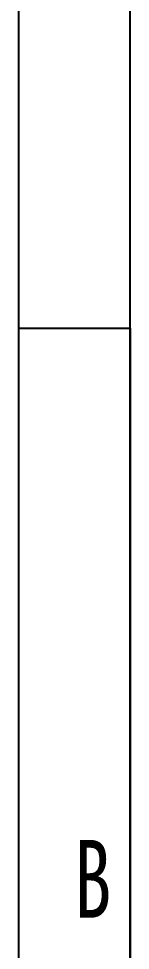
# Model space of a CAD drawing. Header units: millimetres. Extents: x 0 to 297, y 0 to 210.
# Drawn here: x 0 to 5, y 127.03 to 168.93 of the extents above; entities that cross this region are included whole.
import ezdxf

# ---------------------------------------------------------------- set-up
doc = ezdxf.new("R2010")
doc.units = ezdxf.units.MM
doc.layers.add('图框', color=7, linetype='Continuous')
doc.styles.add('SLDTEXTSTYLE0', font='TXT', dxfattribs={"width": 0.7})

msp = doc.modelspace()

# ---------------------------------------------------------------- linework, layer by layer
at = {"layer": '图框'}
for p, q in [((0, 0), (0, 210)), ((0, 155), (5, 155)), ((5, 155), (5, 100))]:
    msp.add_line(p, q, dxfattribs=at)
at = {"layer": '图框', "linetype": 'Continuous', "lineweight": 25}
msp.add_line((5, 5), (5, 205), dxfattribs=at)

# ---------------------------------------------------------------- texts
at = {"layer": '图框', "insert": (3.32, 131.994), "char_height": 3.5, "attachment_point": 2, "style": 'SLDTEXTSTYLE0'}
msp.add_mtext('B', dxfattribs=at)

doc.saveas('drawing.dxf')
